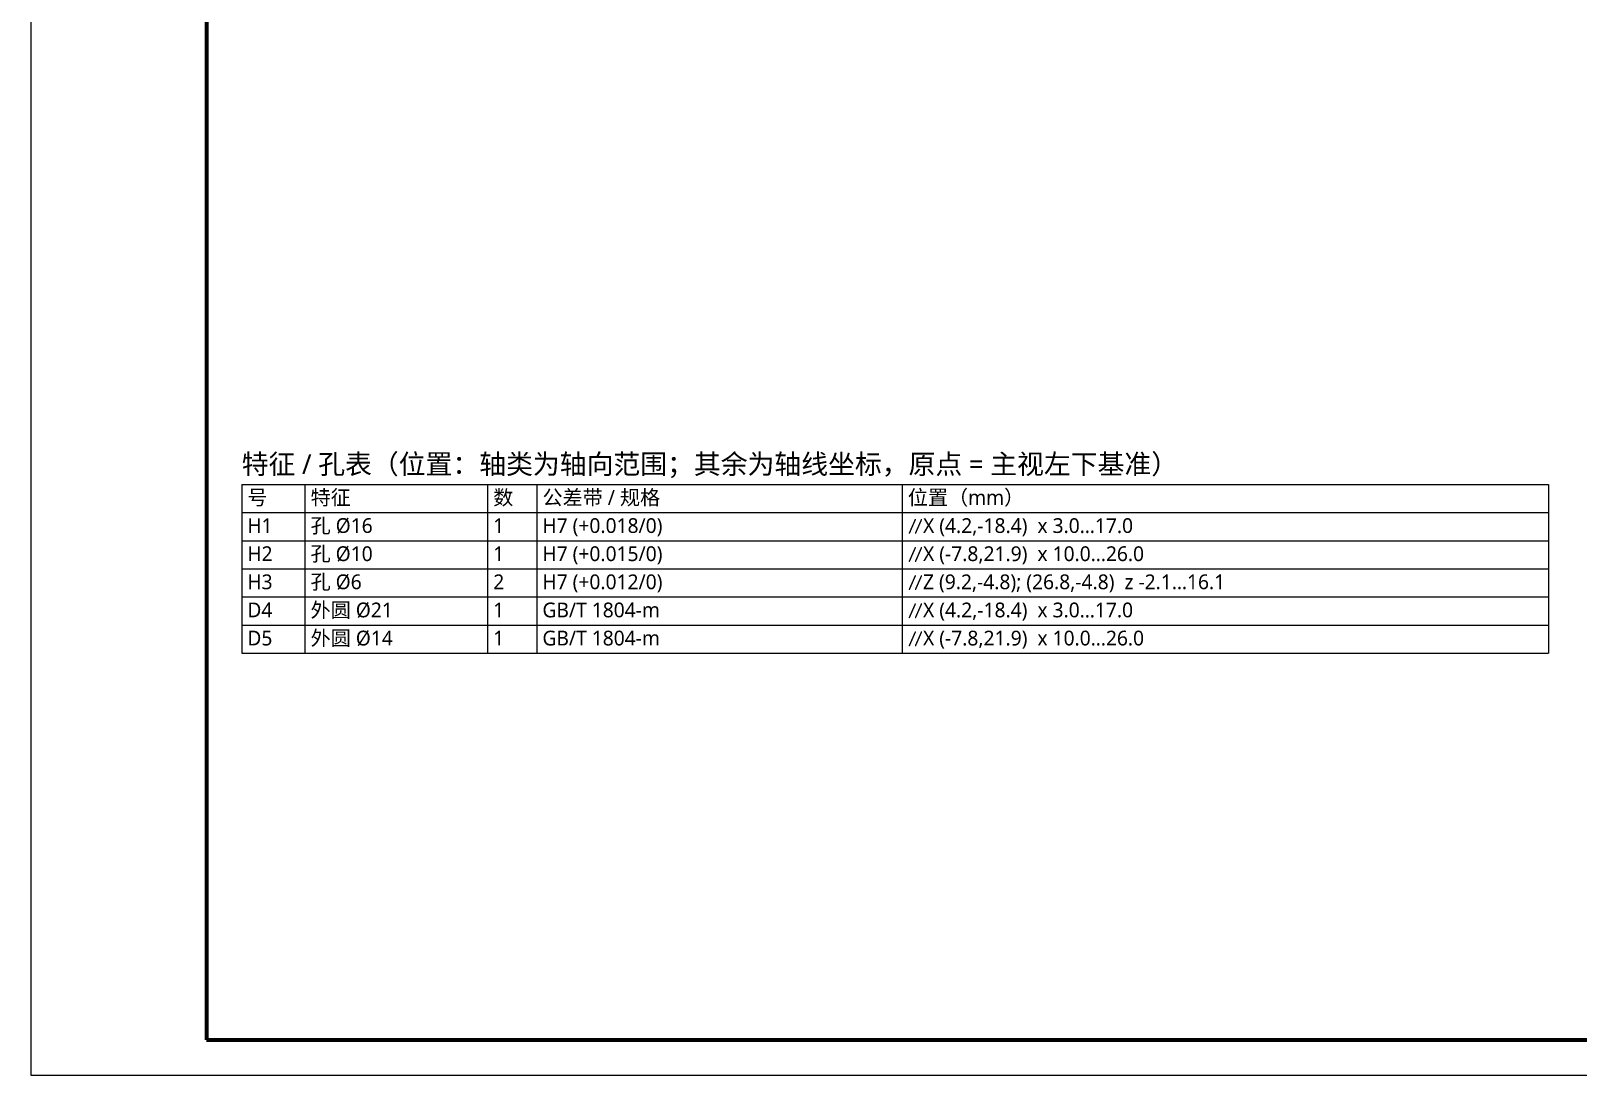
# Model space of a CAD drawing. Header units: millimetres. Extents: x 0 to 420, y 0 to 297.
# Drawn here: x 0 to 220.2, y 0 to 148.5 of the extents above; entities that cross this region are included whole.
import ezdxf

# ---------------------------------------------------------------- set-up
doc = ezdxf.new("R2010")
doc.units = ezdxf.units.MM
doc.layers.add('FRAME', color=7, linetype='CONTINUOUS', lineweight=70)
doc.layers.add('TEXT', color=7, linetype='CONTINUOUS', lineweight=25)
doc.styles.add('CJK', font='NotoSansCJK-Regular.ttc')

msp = doc.modelspace()

# ---------------------------------------------------------------- linework, layer by layer
at = {"layer": 'FRAME', "lineweight": 18}
msp.add_lwpolyline([(0, 0), (420, 0), (420, 297), (0, 297)], close=True, dxfattribs=at)
at = {"layer": 'FRAME'}
msp.add_lwpolyline([(25, 5), (415, 5), (415, 292), (25, 292)], close=True, dxfattribs=at)
at = {"layer": 'TEXT'}
for p, q in [((30, 84), (30, 60)), ((39, 84), (39, 60)), ((65, 84), (65, 60)), ((72, 84), (72, 60)), ((124, 84), (124, 60)), ((216, 84), (216, 60))]:
    msp.add_line(p, q, dxfattribs=at)
for points in [[(30, 84), (216, 84)], [(30, 80), (216, 80)], [(30, 76), (216, 76)], [(30, 72), (216, 72)], [(30, 68), (216, 68)], [(30, 64), (216, 64)], [(30, 60), (216, 60)]]:
    msp.add_lwpolyline(points, dxfattribs=at)

# ---------------------------------------------------------------- texts
at = {"layer": 'TEXT', "style": 'CJK'}
for s, height, p in [('特征 / 孔表（位置：轴类为轴向范围；其余为轴线坐标，原点 = 主视左下基准）', 2.8, (30, 85.5)), ('号', 2.1, (30.8, 81.1)), ('特征', 2.1, (39.8, 81.1)), ('数', 2.1, (65.8, 81.1)), ('公差带 / 规格', 2.1, (72.8, 81.1)), ('位置（mm）', 2.1, (124.8, 81.1)), ('孔 Ø16', 2.1, (39.8, 77.1)), ('H1', 2.1, (30.8, 77.1)), ('1', 2.1, (65.8, 77.1)), ('H7 (+0.018/0)', 2.1, (72.8, 77.1)), ('∥X (4.2,-18.4)  x 3.0…17.0', 2.1, (124.8, 77.1)), ('H2', 2.1, (30.8, 73.1)), ('孔 Ø10', 2.1, (39.8, 73.1)), ('1', 2.1, (65.8, 73.1)), ('H7 (+0.015/0)', 2.1, (72.8, 73.1)), ('∥X (-7.8,21.9)  x 10.0…26.0', 2.1, (124.8, 73.1)), ('H3', 2.1, (30.8, 69.1)), ('孔 Ø6', 2.1, (39.8, 69.1)), ('2', 2.1, (65.8, 69.1)), ('H7 (+0.012/0)', 2.1, (72.8, 69.1)), ('∥Z (9.2,-4.8); (26.8,-4.8)  z -2.1…16.1', 2.1, (124.8, 69.1)), ('D4', 2.1, (30.8, 65.1)), ('外圆 Ø21', 2.1, (39.8, 65.1)), ('1', 2.1, (65.8, 65.1)), ('GB/T 1804-m', 2.1, (72.8, 65.1)), ('∥X (4.2,-18.4)  x 3.0…17.0', 2.1, (124.8, 65.1)), ('D5', 2.1, (30.8, 61.1)), ('外圆 Ø14', 2.1, (39.8, 61.1)), ('1', 2.1, (65.8, 61.1)), ('GB/T 1804-m', 2.1, (72.8, 61.1)), ('∥X (-7.8,21.9)  x 10.0…26.0', 2.1, (124.8, 61.1))]:
    msp.add_text(s, height=height, dxfattribs=at).set_placement(p)

doc.saveas('drawing.dxf')
